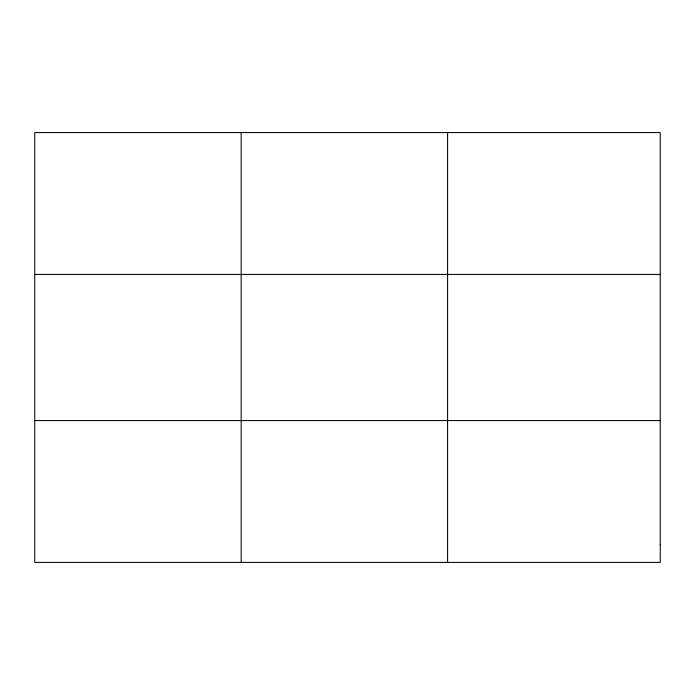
<?xml version="1.0" encoding="UTF-8"?>
<svg xmlns="http://www.w3.org/2000/svg" width="695" height="695" viewBox="0 0 695 695"><rect width="100%" height="100%" fill="white"/><g stroke="black" fill="none" stroke-linecap="round" stroke-linejoin="round"><path stroke-width="1.04" d="M241.165 132.589L241.165 562.411M447.58 132.589L447.58 562.411M34.75 274.429L660.25 274.429M34.75 420.571L660.25 420.571M660.25 544.68L660.25 562.411L34.75 562.411L34.75 132.589L660.25 132.589L660.25 544.68"/></g></svg>
